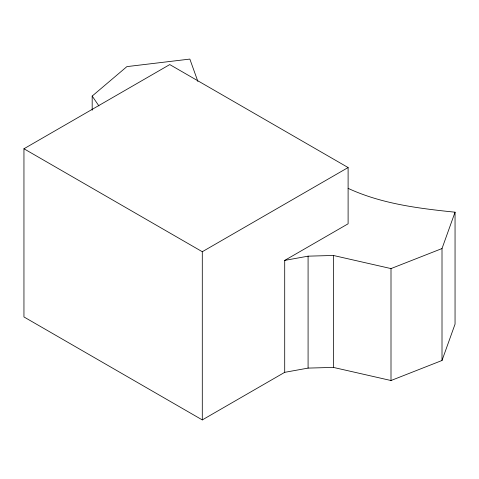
<?xml version="1.0" encoding="UTF-8"?>
<svg xmlns="http://www.w3.org/2000/svg" width="479" height="479" viewBox="0 0 479 479"><rect width="100%" height="100%" fill="white"/><g stroke="black" fill="none" stroke-linecap="round" stroke-linejoin="round"><path stroke-width="0.72" d="M284.706 372.333L284.706 260.396L348.107 223.795L348.107 167.542L169.764 64.575L23.95 148.765L23.95 316.948L202.294 419.915L284.706 372.333L308.087 368.1L333.36 367.405L391.002 380.524L442.009 360.483L442.009 248.547L455.05 212.197C418.676 208.425 381.655 203.898 348.125 188.361M442.009 360.483L455.05 324.133L455.05 212.197M92.184 110.242L92.184 96.063L126.893 66.617L189.852 59.085L197.875 81.436M23.95 148.765L202.294 251.726L348.107 167.542M284.706 260.396L308.087 256.163L333.36 255.463L391.002 268.581L442.009 248.547M92.184 96.063L98.913 105.925M391.002 268.581L391.002 380.524M333.36 255.463L333.36 367.405M308.087 256.163L308.087 368.1M202.294 251.726L202.294 419.915"/></g></svg>
